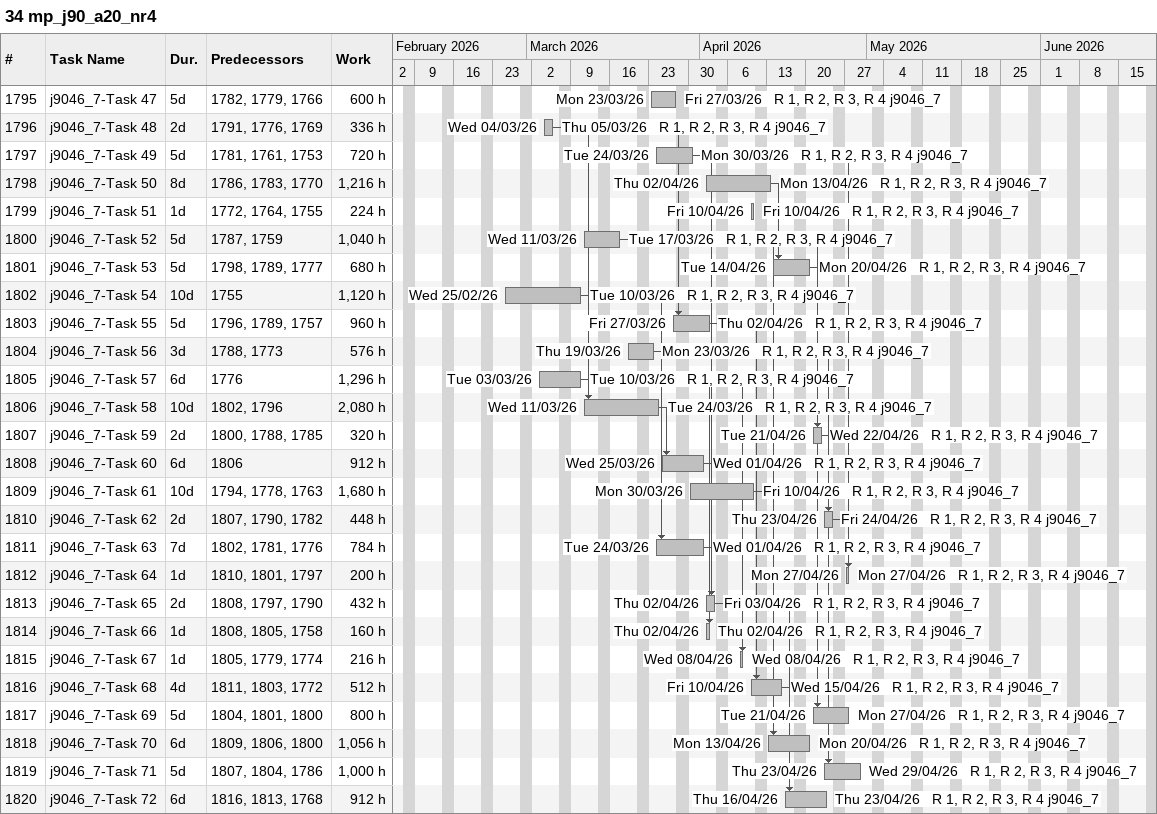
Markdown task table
34 mp_j90_a20_nr4

| ID | Task | Duration | Start | Finish | Predecessors | Resources | Work (h) |
|---|---|---|---|---|---|---|---|
| 1795 | j9046_7-Task 47 | 5d | 2026-03-23 | 2026-03-27 | 1782, 1779, 1766 | R 1, R 2, R 3, R 4 j9046_7 | 600 |
| 1796 | j9046_7-Task 48 | 2d | 2026-03-04 | 2026-03-05 | 1791, 1776, 1769 | R 1, R 2, R 3, R 4 j9046_7 | 336 |
| 1797 | j9046_7-Task 49 | 5d | 2026-03-24 | 2026-03-30 | 1781, 1761, 1753 | R 1, R 2, R 3, R 4 j9046_7 | 720 |
| 1798 | j9046_7-Task 50 | 8d | 2026-04-02 | 2026-04-13 | 1786, 1783, 1770 | R 1, R 2, R 3, R 4 j9046_7 | 1216 |
| 1799 | j9046_7-Task 51 | 1d | 2026-04-10 | 2026-04-10 | 1772, 1764, 1755 | R 1, R 2, R 3, R 4 j9046_7 | 224 |
| 1800 | j9046_7-Task 52 | 5d | 2026-03-11 | 2026-03-17 | 1787, 1759 | R 1, R 2, R 3, R 4 j9046_7 | 1040 |
| 1801 | j9046_7-Task 53 | 5d | 2026-04-14 | 2026-04-20 | 1798, 1789, 1777 | R 1, R 2, R 3, R 4 j9046_7 | 680 |
| 1802 | j9046_7-Task 54 | 10d | 2026-02-25 | 2026-03-10 | 1755 | R 1, R 2, R 3, R 4 j9046_7 | 1120 |
| 1803 | j9046_7-Task 55 | 5d | 2026-03-27 | 2026-04-02 | 1796, 1789, 1757 | R 1, R 2, R 3, R 4 j9046_7 | 960 |
| 1804 | j9046_7-Task 56 | 3d | 2026-03-19 | 2026-03-23 | 1788, 1773 | R 1, R 2, R 3, R 4 j9046_7 | 576 |
| 1805 | j9046_7-Task 57 | 6d | 2026-03-03 | 2026-03-10 | 1776 | R 1, R 2, R 3, R 4 j9046_7 | 1296 |
| 1806 | j9046_7-Task 58 | 10d | 2026-03-11 | 2026-03-24 | 1802, 1796 | R 1, R 2, R 3, R 4 j9046_7 | 2080 |
| 1807 | j9046_7-Task 59 | 2d | 2026-04-21 | 2026-04-22 | 1800, 1788, 1785 | R 1, R 2, R 3, R 4 j9046_7 | 320 |
| 1808 | j9046_7-Task 60 | 6d | 2026-03-25 | 2026-04-01 | 1806 | R 1, R 2, R 3, R 4 j9046_7 | 912 |
| 1809 | j9046_7-Task 61 | 10d | 2026-03-30 | 2026-04-10 | 1794, 1778, 1763 | R 1, R 2, R 3, R 4 j9046_7 | 1680 |
| 1810 | j9046_7-Task 62 | 2d | 2026-04-23 | 2026-04-24 | 1807, 1790, 1782 | R 1, R 2, R 3, R 4 j9046_7 | 448 |
| 1811 | j9046_7-Task 63 | 7d | 2026-03-24 | 2026-04-01 | 1802, 1781, 1776 | R 1, R 2, R 3, R 4 j9046_7 | 784 |
| 1812 | j9046_7-Task 64 | 1d | 2026-04-27 | 2026-04-27 | 1810, 1801, 1797 | R 1, R 2, R 3, R 4 j9046_7 | 200 |
| 1813 | j9046_7-Task 65 | 2d | 2026-04-02 | 2026-04-03 | 1808, 1797, 1790 | R 1, R 2, R 3, R 4 j9046_7 | 432 |
| 1814 | j9046_7-Task 66 | 1d | 2026-04-02 | 2026-04-02 | 1808, 1805, 1758 | R 1, R 2, R 3, R 4 j9046_7 | 160 |
| 1815 | j9046_7-Task 67 | 1d | 2026-04-08 | 2026-04-08 | 1805, 1779, 1774 | R 1, R 2, R 3, R 4 j9046_7 | 216 |
| 1816 | j9046_7-Task 68 | 4d | 2026-04-10 | 2026-04-15 | 1811, 1803, 1772 | R 1, R 2, R 3, R 4 j9046_7 | 512 |
| 1817 | j9046_7-Task 69 | 5d | 2026-04-21 | 2026-04-27 | 1804, 1801, 1800 | R 1, R 2, R 3, R 4 j9046_7 | 800 |
| 1818 | j9046_7-Task 70 | 6d | 2026-04-13 | 2026-04-20 | 1809, 1806, 1800 | R 1, R 2, R 3, R 4 j9046_7 | 1056 |
| 1819 | j9046_7-Task 71 | 5d | 2026-04-23 | 2026-04-29 | 1807, 1804, 1786 | R 1, R 2, R 3, R 4 j9046_7 | 1000 |
| 1820 | j9046_7-Task 72 | 6d | 2026-04-16 | 2026-04-23 | 1816, 1813, 1768 | R 1, R 2, R 3, R 4 j9046_7 | 912 |
